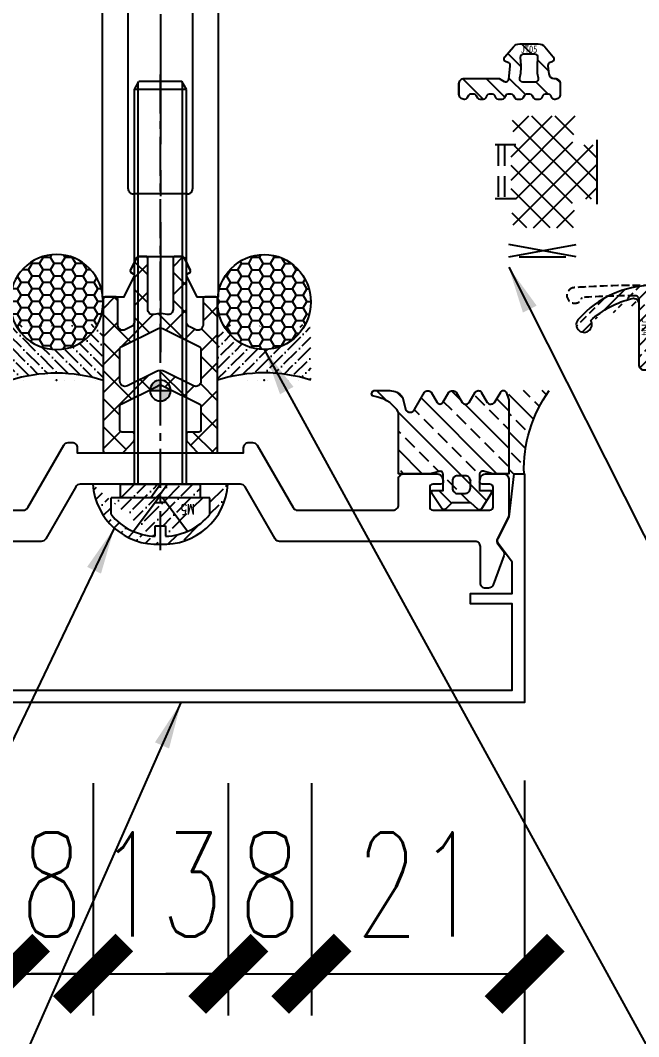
# Model space of a CAD drawing. Extents: x -160106 to 966792, y -663931 to 1550022.
# Drawn here: x -52159.2 to -52099.7, y -86106.1 to -86008.3 of the extents above; entities that cross this region are included whole.
import ezdxf
from ezdxf.enums import TextEntityAlignment as Align

# ---------------------------------------------------------------- set-up
doc = ezdxf.new("R2010")
doc.units = 0
for name, pattern in [('AUSGEZOGEN', [0]), ('CENTER', [2, 1.25, -0.25, 0.25, -0.25]), ('DASHED', [0.75, 0.5, -0.25]), ('ZN-CENTER', [2, 1.25, -0.25, 0.25, -0.25]), ('ZN-DASH', [0.35, 0.25, -0.1])]:
    doc.linetypes.add(name, pattern=pattern)
for name, color, linetype in [('!ZN1-填充-8', 8, 'Continuous'), ('!ZN1-标注-173', 173, 'Continuous'), ('!ZN3-玻璃幕墙-4', 4, 'Continuous'), ('!ZN4-辅助材料-1', 1, 'Continuous'), ('!ZN4-配件-11', 11, 'Continuous'), ('!ZN5-铝材断面-6', 6, 'Continuous'), ('!ZN6-虚线-8', 8, 'ZN-DASH'), ('bz', 1, 'Continuous'), ('DIM', 173, 'Continuous'), ('pj', 4, 'Continuous'), ('TC', 130, 'Continuous'), ('user', 7, 'Continuous'), ('ZD-BOX', 11, 'Continuous'), ('ZX', 240, 'CENTER')]:
    doc.layers.add(name, color=color, linetype=linetype)
doc.styles.add('DHTEXT-1', font='ROMANS.shx', dxfattribs={"width": 0.7, "bigfont": 'CHINESE.shx'})
doc.styles.add('ZNDimTStyle', font='ROMANS.shx', dxfattribs={"width": 0.7, "bigfont": 'CHINESE.shx'})
doc.styles.add('黑体', font='simhei.ttf', dxfattribs={"height": 12})
doc.dimstyles.new('ZN4', dxfattribs={"dimscale": 4, "dimtxt": 2.5, "dimasz": 1.5, "dimexe": 1, "dimexo": 2, "dimgap": 0.9, "dimtad": 1, "dimdec": 0, "dimdsep": 46, "dimtxsty": 'DHTEXT-1', "dimblk": 'ARCHTICK', "dimcen": 2.5, "dimclrd": 173, "dimclre": 173, "dimclrt": 7, "dimazin": 2, "dimtfac": 1, "dimtix": 1, "dimtmove": 2, "dimatfit": 3, "dimfxl": 0, "dimarcsym": 0})
doc.dimstyles.new('ZN机械-3', dxfattribs={"dimscale": 3, "dimtxt": 2.5, "dimasz": 1.5, "dimexe": 1, "dimexo": 2, "dimgap": 0.9, "dimtad": 1, "dimdec": 0, "dimzin": 0, "dimdsep": 46, "dimtxsty": 'ZNDimTStyle', "dimcen": 2.5, "dimdle": 1, "dimclrd": 173, "dimclre": 173, "dimclrt": 7, "dimazin": 2, "dimtfac": 1, "dimtdec": 4, "dimtix": 1, "dimtmove": 2, "dimatfit": 3, "dimfxl": 0, "dimfrac": 2, "dimtolj": 1, "dimtzin": 0, "dimarcsym": 0})

# ---------------------------------------------------------------- blocks, each defined once
blk = doc.blocks.new('基准点')
at = {"layer": 'bz'}
h = blk.add_hatch(color=256, dxfattribs=at)
h.paths.add_polyline_path([(0, 0), (1, 0, 0.414214), (0, 1)])
h.paths.add_polyline_path([(0, 0), (-1, 0, 0.414214), (0, -1)])
for p, q in [((0, 1), (0, -1)), ((-1, 0), (1, 0))]:
    blk.add_line(p, q, dxfattribs=at)
blk.add_circle((0, 0), 1, dxfattribs=at)
blk = doc.blocks.new('A$C01A31ABE')
at = {"layer": 'TC'}
h = blk.add_hatch(dxfattribs=at)
h.set_pattern_fill('ANSI37', color=256, scale=0.6, style=0)
h.set_pattern_definition([(45, (-143548.0703, -10930.8618), (-1.347038418, 1.347038418), []), (135, (-143548.0703, -10930.8618), (-1.347038418, -1.347038418), [])])
edge = h.paths.add_edge_path()
edge.add_arc((-2.9, 2.043), 0.2, 116.56505, 180, ccw=False)
edge.add_line((-2.989, 2.222), (-2.811, 2.312))
edge.add_arc((-2.9, 2.491), 0.2, 296.56505, 386.56505)
edge.add_line((-2.721, 2.58), (-3.326, 3.789))
edge.add_arc((-3.505, 3.7), 0.2, 26.56505, 90)
edge.add_line((-3.505, 3.9), (-4.181, 3.9))
edge.add_arc((-4.181, 3.7), 0.2, 90, 180)
edge.add_line((-4.381, 3.7), (-4.381, -1.203))
edge.add_arc((-4.881, -1.203), 0.5, -99.16447, 0, ccw=False)
edge.add_line((-4.961, -1.697), (-5.52, -1.606))
edge.add_arc((-5.6, -2.1), 0.5, 80.83553, 99.16447)
edge.add_line((-5.68, -1.606), (-6.22, -1.694))
edge.add_line((-6.22, -1.694), (-6.239, -1.697))
edge.add_arc((-6.319, -1.203), 0.5, 180, 279.16447, ccw=False)
edge.add_line((-6.819, -1.203), (-6.819, 3.7))
edge.add_arc((-7.019, 3.7), 0.2, 0, 90)
edge.add_line((-7.019, 3.9), (-7.695, 3.9))
edge.add_arc((-7.695, 3.7), 0.2, 90, 153.43495)
edge.add_line((-7.874, 3.789), (-8.479, 2.58))
edge.add_arc((-8.3, 2.491), 0.2, 153.43495, 243.43495)
edge.add_line((-8.389, 2.312), (-8.211, 2.222))
edge.add_arc((-8.3, 2.043), 0.2, 0, 63.43495, ccw=False)
edge.add_line((-8.1, 2.043), (-8.1, -2.401))
edge.add_arc((-8.6, -2.401), 0.5, -63.62073, 0, ccw=False)
edge.add_line((-8.378, -2.849), (-8.948, -3.132))
edge.add_arc((-9.2, -2.7), 0.5, 180, 300.25644, ccw=False)
edge.add_line((-9.7, -2.7), (-9.7, -0.2))
edge.add_arc((-9.9, -0.2), 0.2, 0, 90)
edge.add_line((-9.9, 0), (-10.9, 0))
edge.add_arc((-10.9, -0.2), 0.2, 90, 180)
edge.add_line((-11.1, -0.2), (-11.1, -14.8))
edge.add_arc((-10.9, -14.8), 0.2, 180, 270)
edge.add_line((-10.9, -15), (-9.288, -15))
edge.add_arc((-9.288, -14.8), 0.2, 270, 317.48955)
edge.add_line((-9.141, -14.935), (-8.153, -13.857))
edge.add_arc((-8.3, -13.722), 0.2, 317.48955, 360)
edge.add_line((-8.1, -13.722), (-8.1, -13.2))
edge.add_arc((-8.3, -13.2), 0.2, 0, 90)
edge.add_line((-8.3, -13), (-9.3, -13))
edge.add_arc((-9.3, -12.8), 0.2, 180, 270, ccw=False)
edge.add_line((-9.5, -12.8), (-9.5, -10.481))
edge.add_arc((-9.3, -10.481), 0.2, 116.37927, 180, ccw=False)
edge.add_line((-9.389, -10.302), (-5.822, -8.533))
edge.add_arc((-5.6, -8.981), 0.5, 63.62073, 116.37927, ccw=False)
edge.add_line((-5.378, -8.533), (-1.811, -10.302))
edge.add_arc((-1.9, -10.481), 0.2, 0, 63.62073, ccw=False)
edge.add_line((-1.7, -10.481), (-1.7, -12.8))
edge.add_arc((-1.9, -12.8), 0.2, 270, 360, ccw=False)
edge.add_line((-1.9, -13), (-2.9, -13))
edge.add_arc((-2.9, -13.2), 0.2, 90, 180)
edge.add_line((-3.1, -13.2), (-3.1, -13.722))
edge.add_arc((-2.9, -13.722), 0.2, 180, 222.51045)
edge.add_line((-3.047, -13.857), (-2.059, -14.935))
edge.add_arc((-1.912, -14.8), 0.2, 222.51045, 270)
edge.add_line((-1.912, -15), (-0.3, -15))
edge.add_arc((-0.3, -14.8), 0.2, 270, 360)
edge.add_line((-0.1, -14.8), (-0.1, -0.2))
edge.add_arc((-0.3, -0.2), 0.2, 0, 90)
edge.add_line((-0.3, 0), (-1.3, 0))
edge.add_arc((-1.3, -0.2), 0.2, 90, 180)
edge.add_line((-1.5, -0.2), (-1.5, -2.7))
edge.add_arc((-2, -2.7), 0.5, 239.74356, 360, ccw=False)
edge.add_line((-2.252, -3.132), (-2.822, -2.849))
edge.add_arc((-2.6, -2.401), 0.5, 180, 243.62073, ccw=False)
edge.add_line((-3.1, -2.401), (-3.1, 2.043))
edge = h.paths.add_edge_path(flags=16)
edge.add_line((-5.378, -3.033), (-1.811, -4.802))
edge.add_arc((-1.9, -4.981), 0.2, 0, 63.62073, ccw=False)
edge.add_line((-1.7, -4.981), (-1.7, -8.1))
edge.add_arc((-2.2, -8.1), 0.5, 243.62073, 360, ccw=False)
edge.add_line((-2.422, -8.548), (-5.156, -7.192))
edge.add_arc((-5.6, -8.088), 1, 63.62063, 116.37937)
edge.add_line((-6.044, -7.192), (-8.778, -8.548))
edge.add_arc((-9, -8.1), 0.5, 180, 296.37927, ccw=False)
edge.add_line((-9.5, -8.1), (-9.5, -4.981))
edge.add_arc((-9.3, -4.981), 0.2, 116.37927, 180, ccw=False)
edge.add_line((-9.389, -4.802), (-5.822, -3.033))
edge.add_arc((-5.6, -3.481), 0.5, 63.62038, 116.37962, ccw=False)
at = {"layer": 'pj'}
for points in [[(-3.1, 2.043, -0.284079), (-2.989, 2.222), (-2.811, 2.312, 0.414214), (-2.721, 2.58), (-3.326, 3.789, 0.284079), (-3.505, 3.9), (-4.181, 3.9, 0.414214), (-4.381, 3.7), (-4.381, -1.203, -0.461877), (-4.961, -1.697), (-5.52, -1.606, 0.080146), (-5.68, -1.606), (-6.22, -1.694), (-6.239, -1.697, -0.461877), (-6.819, -1.203), (-6.819, 3.7, 0.414214), (-7.019, 3.9), (-7.695, 3.9, 0.284079), (-7.874, 3.789), (-8.479, 2.58, 0.414214), (-8.389, 2.312), (-8.211, 2.222, -0.284079), (-8.1, 2.043), (-8.1, -2.401, -0.284955), (-8.378, -2.849), (-8.948, -3.132, -0.578843), (-9.7, -2.7), (-9.7, -0.2, 0.414214), (-9.9, 0), (-10.9, 0, 0.414214), (-11.1, -0.2), (-11.1, -14.8, 0.414214), (-10.9, -15), (-9.288, -15, 0.21023), (-9.141, -14.935), (-8.153, -13.857, 0.187644), (-8.1, -13.722), (-8.1, -13.2, 0.414214), (-8.3, -13), (-9.3, -13, -0.414214), (-9.5, -12.8), (-9.5, -10.481, -0.284955), (-9.389, -10.302), (-5.822, -8.533, -0.234357), (-5.378, -8.533), (-1.811, -10.302, -0.284955), (-1.7, -10.481), (-1.7, -12.8, -0.414214), (-1.9, -13), (-2.9, -13, 0.414214), (-3.1, -13.2), (-3.1, -13.722, 0.187644), (-3.047, -13.857), (-2.059, -14.935, 0.21023), (-1.912, -15), (-0.3, -15, 0.414214), (-0.1, -14.8), (-0.1, -0.2, 0.414214), (-0.3, 0), (-1.3, 0, 0.414214), (-1.5, -0.2), (-1.5, -2.7, -0.578843), (-2.252, -3.132), (-2.822, -2.849, -0.284955), (-3.1, -2.401)], [(-5.378, -3.033), (-1.811, -4.802, -0.284955), (-1.7, -4.981), (-1.7, -8.1, -0.556474), (-2.422, -8.548), (-5.156, -7.192, 0.234358), (-6.044, -7.192), (-8.778, -8.548, -0.556474), (-9.5, -8.1), (-9.5, -4.981, -0.284955), (-9.389, -4.802), (-5.822, -3.033, -0.23436)]]:
    blk.add_lwpolyline(points, format="xyb", close=True, dxfattribs=at)
blk = doc.blocks.new('20250413090259')
at = {"layer": 'TC', "ltscale": 100}
h = blk.add_hatch(dxfattribs=at)
h.set_pattern_fill('ANSI33', color=256, scale=0.8, style=0)
h.set_pattern_definition([(45, (-231726.0832, -195873.9887), (-1.796051224, 1.796051224), []), (45, (-231724.2872, -195873.9887), (-1.796051224, 1.796051224), [1.27, -0.635])])
edge = h.paths.add_edge_path()
edge.add_arc((-10.469, 1.891), 12.962, 358.10574, 395.75031)
edge.add_line((0.05, 9.464), (3.953, 9.464))
edge.add_line((3.953, 9.464), (3.953, 1.47))
edge.add_line((3.953, 1.47), (2.486, 1.463))
h = blk.add_hatch(dxfattribs=at)
h.set_pattern_fill('ANSI33', color=256, scale=0.8, style=0)
h.set_pattern_definition([(45, (3.953, -1.9913), (-1.79605, 1.79605), []), (45, (5.749, -1.9913), (-1.79605, 1.79605), [1.27, -0.635])])
edge = h.paths.add_edge_path()
edge.add_line((6.596, 9.305), (6.013, 8.309))
edge.add_arc((5.662, 8.65), 0.49, 223.94974, 315.82778, ccw=False)
edge.add_line((5.31, 8.311), (4.725, 9.322))
edge.add_arc((4.465, 9.172), 0.3, 30.04137, 149.83993)
edge.add_line((4.206, 9.323), (3.953, 8.582))
edge.add_line((3.953, 8.582), (3.953, 1.47))
edge.add_line((3.953, 1.47), (5.473, 1.47))
edge.add_line((5.473, 1.47), (6.379, 1.702))
edge.add_arc((6.453, 1.411), 0.3, 0, 104.32272, ccw=False)
edge.add_line((6.753, 1.411), (6.753, -0.13))
edge.add_line((6.753, -0.13), (5.653, -0.13))
edge.add_line((5.653, -0.13), (5.653, -0.43))
edge.add_line((5.653, -0.43), (6.576, -1.905))
edge.add_arc((6.789, -1.694), 0.3, 224.80445, 299.5115)
edge.add_line((6.937, -1.955), (7.593, -1.328))
edge.add_line((7.593, -1.328), (9.421, -1.336))
edge.add_line((9.421, -1.336), (10.047, -1.934))
edge.add_arc((10.187, -1.669), 0.3, 242.24146, 315)
edge.add_line((10.399, -1.881), (11.353, -0.437))
edge.add_line((11.353, -0.437), (11.353, -0.137))
edge.add_line((11.353, -0.137), (10.253, -0.137))
edge.add_line((10.253, -0.137), (10.253, 1.403))
edge.add_arc((10.553, 1.403), 0.3, 75.67728, 180, ccw=False)
edge.add_line((10.627, 1.694), (11.533, 1.463))
edge.add_line((11.533, 1.463), (14.553, 1.463))
edge.add_line((14.553, 1.463), (14.553, 7.364))
edge.add_arc((17.242, 5.798), 3.112, 102.90717, 149.79429, ccw=False)
edge.add_line((16.547, 8.832), (17.053, 8.944))
edge.add_line((17.053, 8.944), (17.153, 9.114))
edge.add_line((17.153, 9.114), (17.063, 9.384))
edge.add_line((17.063, 9.384), (16.893, 9.464))
edge.add_line((16.893, 9.464), (15.393, 9.464))
edge.add_arc((15.393, 7.964), 1.5, 90, 145.12467)
edge.add_line((14.163, 8.822), (13.856, 7.592))
edge.add_arc((13.446, 7.878), 0.5, 209.79462, 325.12467, ccw=False)
edge.add_line((13.012, 7.629), (12.058, 9.295))
edge.add_arc((11.732, 9.017), 0.428, 40.36708, 138.6994)
edge.add_line((11.41, 9.3), (10.819, 8.315))
edge.add_arc((10.561, 8.469), 0.3, 210.46554, 329.03624, ccw=False)
edge.add_line((10.303, 8.317), (9.726, 9.298))
edge.add_arc((9.37, 8.943), 0.503, 44.91652, 135.29533)
edge.add_line((9.012, 9.297), (8.434, 8.303))
edge.add_arc((8.093, 8.618), 0.465, 222.9842, 317.23781, ccw=False)
edge.add_line((7.753, 8.301), (7.167, 9.298))
edge.add_arc((6.879, 9.129), 0.333, 30.40137, 148.17396)
at = {"layer": 'pj', "elevation": 0}
for points in [[(6.596, 9.305), (6.013, 8.309, -0.423847), (5.31, 8.311), (4.725, 9.322, 0.576179), (4.206, 9.323), (3.953, 8.582), (3.953, 1.47), (5.473, 1.47), (6.379, 1.702, -0.489477), (6.753, 1.411), (6.753, -0.13), (5.653, -0.13), (5.653, -0.43), (6.576, -1.905, 0.338029), (6.937, -1.955), (7.593, -1.328), (9.421, -1.336), (10.047, -1.934, 0.328583), (10.399, -1.881), (11.353, -0.437), (11.353, -0.137), (10.253, -0.137), (10.253, 1.403, -0.489477), (10.627, 1.694), (11.533, 1.463), (14.553, 1.463), (14.553, 7.364, -0.207487), (16.547, 8.832), (17.053, 8.944), (17.153, 9.114), (17.063, 9.384), (16.893, 9.464), (15.393, 9.464, 0.245275), (14.163, 8.822), (13.856, 7.592, -0.550494), (13.012, 7.629), (12.058, 9.295, 0.457479), (11.41, 9.3), (10.819, 8.315, -0.569065), (10.303, 8.317), (9.726, 9.298, 0.416151), (9.012, 9.297), (8.434, 8.303, -0.436129), (7.753, 8.301), (7.167, 9.298, 0.564464), (6.596, 9.305)], [(7.649, 0.889), (7.639, 0.779, -0.414214), (8.139, 1.279), (8.867, 1.272, -0.414214), (9.367, 0.772), (9.367, 0.066, -0.414214), (8.867, -0.434), (8.139, -0.426, -0.414214), (7.639, 0.074), (7.639, 0.779)]]:
    blk.add_lwpolyline(points, format="xyb", dxfattribs=at)
at = {"layer": 'pj'}
blk.add_arc((-10.428, 1.912, 0), 12.916, 358.00776, 35.78393, dxfattribs=at)
blk = doc.blocks.new('20250822083029')
at = {"layer": '!ZN5-铝材断面-6', "elevation": 0}
for points in [[(-40, -2), (-40.001, 0), (-38.001, 0), (-38, -2)], [(6.1, -4), (27.9, -4), (27.9, -7), (26.5, -7), (26.5, -8.5), (29.4, -8.5), (30.3, -7.6), (30.3, -7), (29.1, -7), (29.1, -4), (33.55, -4), (33.8, -3.8), (34.05, -4), (38.5, -4), (38.5, -7), (37.3, -7), (37.3, -7.6), (38.2, -8.5), (40, -8.5), (40, -2), (40.001, 0), (38.001, 0), (38, -2), (-38, -1.999)], [(-40, -2), (-40, -8.5), (-38.2, -8.5), (-37.3, -7.6), (-37.3, -7), (-38.5, -7), (-38.5, -4), (-34.05, -4), (-33.8, -3.8), (-33.55, -4), (-29.1, -4), (-29.1, -7), (-30.3, -7), (-30.3, -7.6), (-29.4, -8.5), (-26.5, -8.5), (-26.5, -7), (-27.9, -7), (-27.9, -4), (-6.1, -4)], [(-5.6, -4.5), (-5.6, -43.4), (-3.498, -43.4), (-2.521, -41.446)], [(-3.1, -33), (-3.1, -4.5)], [(-2.6, -4), (2.6, -4)], [(2.521, -41.446), (3.498, -43.4), (5.6, -43.4), (5.6, -4.5)], [(3.1, -4.5), (3.1, -33)], [(2.6, -33.5), (-2.6, -33.5)], [(-2.879, -40.82), (-2.274, -39.611)], [(-2.095, -39.5), (2.095, -39.5)], [(2.274, -39.611), (2.879, -40.82)], [(-2.611, -41.178), (-2.789, -41.088)], [(2.789, -41.088), (2.611, -41.178)]]:
    blk.add_lwpolyline(points, dxfattribs=at)
at = {"layer": '!ZN5-铝材断面-6'}
for centre, major_axis, start_param, end_param in [((-6.1, -4.5), (0.354, 0.354), 5.497787, 7.068583), ((-2.6, -4.5), (-0.354, 0.354), -0.785398, 0.785398), ((2.6, -4.5), (0.354, 0.354), 5.497787, 7.068583), ((6.1, -4.5), (-0.354, 0.354), -0.785398, 0.785398), ((-2.6, -33), (0.354, 0.354), 2.356194, 3.926991), ((2.6, -33), (-0.354, 0.354), 2.356194, 3.926991), ((-2.095, -39.7), (-0.141, 0.141), -0.785398, 0.321751), ((2.095, -39.7), (-0.141, 0.141), 4.390638, 5.497787), ((-2.7, -40.909), (-0.141, 0.141), 0.321751, 1.892547), ((2.7, -40.909), (0.141, 0.141), 4.390638, 5.961435), ((-2.7, -41.357), (0.141, 0.141), 5.497787, 6.604936), ((-2.7, -41.357), (-0.141, 0.141), 3.463343, 3.926991), ((2.7, -41.357), (-0.141, 0.141), -0.321751, 0.785398), ((2.7, -41.357), (0.141, 0.141), 2.356194, 2.819842)]:
    blk.add_ellipse(centre, major_axis=major_axis, ratio=1, start_param=start_param, end_param=end_param, dxfattribs=at)
blk = doc.blocks.new('16胶缝')
at = {"layer": '!ZN1-填充-8', "ltscale": 0.1}
h = blk.add_hatch(dxfattribs=at)
h.set_pattern_fill('HONEY', color=256, scale=10, style=0)
h.set_pattern_definition([(5e-15, (-19679.56, -11324.3713), (1.875, 1.08253175), [1.25, -2.5]), (120, (-19679.56, -11324.3713), (-1.874999996, 1.082531757), [1.25, -2.5]), (60, (-19679.56, -11324.3713), (4e-09, 2.165063507), [-2.5, 1.25])])
edge = h.paths.add_edge_path()
edge.add_ellipse((8, 13.4), major_axis=(0, -8.15), ratio=0.981746, start_angle=0, end_angle=360)
h = blk.add_hatch(dxfattribs=at)
h.set_pattern_fill('ANSI36', color=256, scale=10, style=0)
h.set_pattern_definition([(45, (-19679.5754, -11324.3713), (0.66291261, 2.43067956), [3.125, -0.625, 0, -0.625])])
edge = h.paths.add_edge_path()
edge.add_ellipse((8.02, 13.4), major_axis=(0.87, 8.1), ratio=0.981332, start_angle=124.6263, end_angle=247.3977, ccw=False)
edge.add_arc((0, 10.2), 1.2, 269.9716, 324.4867, ccw=False)
edge.add_line((0, 9), (0, 0))
edge.add_arc((8, -24.92), 26.17, 432.2032, 467.7968, ccw=False)
edge.add_line((16, 0), (16, 9))
edge.add_arc((16.01, 10.23), 1.23, 216.5906, 269.6986, ccw=False)
at = {"layer": '!ZN4-辅助材料-1', "color": 1, "ltscale": 0.1}
blk.add_arc((8, -24.92), 26.17, 72.2032, 107.7968, dxfattribs=at)
blk.add_ellipse((8, 13.4), major_axis=(0, -8.15), ratio=0.981746, dxfattribs=at)
blk.add_point((8, 0), dxfattribs=at)
blk = doc.blocks.new('胶缝断面')
at = {"color": 7, "ltscale": 0.1, "extrusion": (0, 0, -1), "zscale": -1, "rotation": 180}
blk.add_blockref('16胶缝', (8, 0), dxfattribs=at)
blk = doc.blocks.new('胶缝')
at = {"layer": '!ZN4-辅助材料-1', "rotation": 180}
blk.add_blockref('胶缝断面', (0, 0), dxfattribs=at)
blk = doc.blocks.new('*U723')
at = {"linetype": 'ByBlock', "ltscale": 10}
for p, q in [((-2.896, 4.75), (-1.3, 4.75)), ((-1.3, -4.75), (-1.3, 4.75)), ((-1.3, -3.85), (-1.3, 3.85)), ((-1.3, 3.85), (0, 3.85)), ((0, 3.85), (0, -3.85)), ((-4.539, 2.611), (-1.3, 0.187)), ((0, 2.5), (37.95, 2.5)), ((0, 2.125), (38.6, 2.125)), ((37.95, -2.5), (37.95, 2.5)), ((37.95, 2.5), (38.7, 2.067)), ((38.7, -2.067), (38.7, 2.067)), ((-5, 0.5), (-4, 0.5)), ((-4, 0.5), (-4, -0.5)), ((-1.754, 0.527), (-1.754, 0.005)), ((0, 0), (-1.3, 0.934)), ((0, -0.695), (-1.3, 0.238)), ((-4, -0.5), (-5, -0.5)), ((-4.539, -2.611), (-1.3, -0.187)), ((-1.754, -0.527), (-1.754, -0.005)), ((0, -2.125), (38.6, -2.125)), ((0, -2.5), (37.95, -2.5)), ((37.95, -2.5), (38.7, -2.067)), ((-1.3, -3.85), (0, -3.85)), ((-2.896, -4.75), (-1.3, -4.75))]:
    blk.add_line(p, q, dxfattribs=at)
at = {"color": 0, "linetype": 'ZN-CENTER', "ltscale": 3}
blk.add_line((-6.35, 0), (40.154, 0), dxfattribs=at)
at = {"linetype": 'ByBlock', "ltscale": 10}
for centre, start, end in [((0.561, 0.393), 128.43345, 178.89606), ((0.561, -0.393), 181.10394, 231.56655)]:
    blk.add_arc(centre, 5.562, start, end, dxfattribs=at)
at = {"layer": 'Defpoints', "color": 0, "ltscale": 10, "style": 'DHTEXT-1', "width": 0.7}
blk.add_text('M5', height=1, rotation=90, dxfattribs=at).set_placement((-1.909, -2.636), align=Align.CENTER)
blk = doc.blocks.new('20250822101237', base_point=(-89575.735, -87351.621))
at = {"layer": '!ZN5-铝材断面-6', "elevation": 0}
blk.add_lwpolyline([(-89584.601, -87350.621), (-89584.235, -87350.621, -0.414214), (-89583.735, -87351.121), (-89583.735, -87351.621), (-89567.735, -87351.621), (-89567.735, -87351.121, -0.414214), (-89567.235, -87350.621), (-89566.869, -87350.621, -0.267949), (-89566.436, -87350.871), (-89562.971, -87356.873, 0.267949), (-89562.538, -87357.123), (-89553.335, -87357.123, 0.414214), (-89552.835, -87356.623), (-89552.835, -87354.123, -0.414214), (-89552.335, -87353.623), (-89549.111, -87353.623, -0.339454), (-89548.628, -87353.994), (-89548.543, -87354.308, -0.493145), (-89548.785, -87354.623), (-89549.535, -87354.623, 0.414214), (-89549.835, -87354.923), (-89549.835, -87356.823, 0.414214), (-89549.535, -87357.123), (-89544.035, -87357.123, 0.414214), (-89543.735, -87356.823), (-89543.735, -87354.923, 0.414214), (-89544.035, -87354.623), (-89544.785, -87354.623, -0.493145), (-89545.026, -87354.308), (-89544.942, -87353.994, -0.339454), (-89544.459, -87353.623), (-89542.735, -87353.623, -0.414214), (-89542.235, -87354.123), (-89542.235, -87357.6, -0.118647), (-89542.29, -87357.827), (-89543.321, -87359.845, 0.28644), (-89543.276, -87360.373), (-89542.776, -87361.039, -0.253363), (-89542.706, -87361.51), (-89543.719, -87364.294, -0.315299), (-89544.189, -87364.623), (-89544.463, -87364.623, -0.414214), (-89544.963, -87364.123), (-89544.963, -87360.623, 0.414214), (-89545.463, -87360.123), (-89564.27, -87360.123, -0.267949), (-89564.703, -87359.873), (-89567.591, -87354.871, 0.267949), (-89568.024, -87354.621), (-89583.447, -87354.621, 0.267949), (-89583.88, -87354.871), (-89586.767, -87359.873, -0.267949), (-89587.2, -87360.123), (-89606.008, -87360.123, 0.414214), (-89606.508, -87360.623), (-89606.508, -87364.123, -0.414214), (-89607.008, -87364.623), (-89607.282, -87364.623, -0.315299), (-89607.751, -87364.294), (-89608.765, -87361.51, -0.253363), (-89608.695, -87361.039), (-89608.195, -87360.373, 0.28644), (-89608.15, -87359.845), (-89609.181, -87357.827, -0.118647), (-89609.235, -87357.6), (-89609.235, -87354.123, -0.414214), (-89608.735, -87353.623), (-89607.011, -87353.623, -0.339454), (-89606.528, -87353.994), (-89606.444, -87354.308, -0.493145), (-89606.685, -87354.623), (-89607.435, -87354.623, 0.414214), (-89607.735, -87354.923), (-89607.735, -87356.823, 0.414214), (-89607.435, -87357.123), (-89601.935, -87357.123, 0.414214), (-89601.635, -87356.823), (-89601.635, -87354.923, 0.414214), (-89601.935, -87354.623), (-89602.685, -87354.623, -0.493145), (-89602.927, -87354.308), (-89602.843, -87353.994, -0.339454), (-89602.36, -87353.623), (-89599.135, -87353.623, -0.414214), (-89598.635, -87354.123), (-89598.635, -87356.623, 0.414214), (-89598.135, -87357.123), (-89588.932, -87357.123, 0.267949), (-89588.499, -87356.873), (-89585.034, -87350.871, -0.267949)], format="xyb", close=True, dxfattribs=at)
blk = doc.blocks.new('20250822101408', base_point=(-89575.736, -87283.221))
at = {"layer": '!ZN5-铝材断面-6', "elevation": 0}
blk.add_lwpolyline([(-89609.508, -87366.123), (-89609.508, -87374.423), (-89541.908, -87374.423), (-89541.908, -87366.123), (-89545.908, -87366.123), (-89545.908, -87365.123), (-89541.908, -87365.123), (-89541.908, -87362.123), (-89543.22, -87360.373, -0.28644), (-89543.266, -87359.845), (-89542.208, -87357.774), (-89541.708, -87353.623), (-89540.708, -87353.623), (-89540.708, -87375.623), (-89610.708, -87375.623), (-89610.708, -87353.623), (-89609.708, -87353.623), (-89609.208, -87357.774), (-89608.15, -87359.845, -0.28644), (-89608.195, -87360.373), (-89609.508, -87362.123), (-89609.508, -87365.123), (-89605.508, -87365.123), (-89605.508, -87366.123)], format="xyb", close=True, dxfattribs=at)
blk = doc.blocks.new('_ArchTick')
at = {"color": 0, "linetype": 'ByBlock', "const_width": 0.4}
blk.add_lwpolyline([(-0.5, -0.5), (0.5, 0.5)], dxfattribs=at)
blk = doc.blocks.new('*D1380')
at = {"layer": 'Defpoints', "color": 0, "ltscale": 40, "transparency": 16777216}
for p in [(-52180.709, -86073.432), (-52110.709, -86073.432), (-52110.709, -86123.778)]:
    blk.add_point(p, dxfattribs=at)
at = {"layer": 'DIM', "color": 173, "linetype": 'ByBlock', "lineweight": -2, "ltscale": 40, "transparency": 16777216}
for p, q in [((-52180.709, -86081.432), (-52180.709, -86127.778)), ((-52110.709, -86081.432), (-52110.709, -86127.778)), ((-52180.709, -86123.778), (-52110.709, -86123.778))]:
    blk.add_line(p, q, dxfattribs=at)
at = {"layer": 'DIM', "color": 173, "lineweight": -2, "ltscale": 40, "transparency": 16777216, "xscale": 6, "yscale": 6, "zscale": 6, "rotation": 180}
blk.add_blockref('_ArchTick', (-52180.709, -86123.778), dxfattribs=at)
at = {"layer": 'DIM', "color": 173, "lineweight": -2, "ltscale": 40, "transparency": 16777216, "xscale": 6, "yscale": 6, "zscale": 6}
blk.add_blockref('_ArchTick', (-52110.709, -86123.778), dxfattribs=at)
at = {"layer": 'DIM', "color": 7, "ltscale": 40, "transparency": 16777216, "insert": (-52145.709, -86115.178), "char_height": 10, "attachment_point": 5, "style": 'DHTEXT-1'}
blk.add_mtext('70', dxfattribs=at)
blk = doc.blocks.new('*D1381')
at = {"layer": 'Defpoints', "color": 0, "ltscale": 40, "transparency": 16777216}
for p in [(-52131.209, -86073.682), (-52110.709, -86073.682), (-52110.709, -86100.007)]:
    blk.add_point(p, dxfattribs=at)
at = {"layer": 'DIM', "color": 173, "linetype": 'ByBlock', "lineweight": -2, "ltscale": 40, "transparency": 16777216}
for p, q in [((-52131.209, -86081.682), (-52131.209, -86104.007)), ((-52110.709, -86081.682), (-52110.709, -86104.007)), ((-52131.209, -86100.007), (-52110.709, -86100.007))]:
    blk.add_line(p, q, dxfattribs=at)
at = {"layer": 'DIM', "color": 173, "lineweight": -2, "ltscale": 40, "transparency": 16777216, "xscale": 6, "yscale": 6, "zscale": 6, "rotation": 180}
blk.add_blockref('_ArchTick', (-52131.209, -86100.007), dxfattribs=at)
at = {"layer": 'DIM', "color": 173, "lineweight": -2, "ltscale": 40, "transparency": 16777216, "xscale": 6, "yscale": 6, "zscale": 6}
blk.add_blockref('_ArchTick', (-52110.709, -86100.007), dxfattribs=at)
at = {"layer": 'DIM', "color": 7, "ltscale": 40, "transparency": 16777216, "insert": (-52120.959, -86091.407), "char_height": 10, "attachment_point": 5, "style": 'DHTEXT-1'}
blk.add_mtext('21', dxfattribs=at)
blk = doc.blocks.new('*D1382')
at = {"layer": 'Defpoints', "color": 0, "ltscale": 40, "transparency": 16777216}
for p in [(-52139.209, -86073.682), (-52131.209, -86073.682), (-52131.209, -86100.007)]:
    blk.add_point(p, dxfattribs=at)
at = {"layer": 'DIM', "color": 173, "linetype": 'ByBlock', "lineweight": -2, "ltscale": 40, "transparency": 16777216}
for p, q in [((-52139.209, -86081.682), (-52139.209, -86104.007)), ((-52131.209, -86081.682), (-52131.209, -86104.007)), ((-52139.209, -86100.007), (-52145.209, -86100.007)), ((-52139.209, -86100.007), (-52131.209, -86100.007)), ((-52131.209, -86100.007), (-52125.209, -86100.007))]:
    blk.add_line(p, q, dxfattribs=at)
at = {"layer": 'DIM', "color": 173, "lineweight": -2, "ltscale": 40, "transparency": 16777216, "xscale": 6, "yscale": 6, "zscale": 6}
blk.add_blockref('_ArchTick', (-52139.209, -86100.007), dxfattribs=at)
at = {"layer": 'DIM', "color": 173, "lineweight": -2, "ltscale": 40, "transparency": 16777216, "xscale": 6, "yscale": 6, "zscale": 6, "rotation": 180}
blk.add_blockref('_ArchTick', (-52131.209, -86100.007), dxfattribs=at)
at = {"layer": 'DIM', "color": 7, "ltscale": 40, "transparency": 16777216, "insert": (-52135.209, -86091.407), "char_height": 10, "attachment_point": 5, "style": 'DHTEXT-1'}
blk.add_mtext('8', dxfattribs=at)
blk = doc.blocks.new('*D1383')
at = {"layer": 'Defpoints', "color": 0, "ltscale": 40, "transparency": 16777216}
for p in [(-52152.209, -86073.682), (-52139.209, -86073.682), (-52139.209, -86100.007)]:
    blk.add_point(p, dxfattribs=at)
at = {"layer": 'DIM', "color": 173, "linetype": 'ByBlock', "lineweight": -2, "ltscale": 40, "transparency": 16777216}
for p, q in [((-52152.209, -86081.682), (-52152.209, -86104.007)), ((-52139.209, -86081.682), (-52139.209, -86104.007)), ((-52152.209, -86100.007), (-52158.209, -86100.007)), ((-52152.209, -86100.007), (-52139.209, -86100.007)), ((-52139.209, -86100.007), (-52133.209, -86100.007))]:
    blk.add_line(p, q, dxfattribs=at)
at = {"layer": 'DIM', "color": 173, "lineweight": -2, "ltscale": 40, "transparency": 16777216, "xscale": 6, "yscale": 6, "zscale": 6}
blk.add_blockref('_ArchTick', (-52152.209, -86100.007), dxfattribs=at)
at = {"layer": 'DIM', "color": 173, "lineweight": -2, "ltscale": 40, "transparency": 16777216, "xscale": 6, "yscale": 6, "zscale": 6, "rotation": 180}
blk.add_blockref('_ArchTick', (-52139.209, -86100.007), dxfattribs=at)
at = {"layer": 'DIM', "color": 7, "ltscale": 40, "transparency": 16777216, "insert": (-52145.709, -86091.407), "char_height": 10, "attachment_point": 5, "style": 'DHTEXT-1'}
blk.add_mtext('13', dxfattribs=at)
blk = doc.blocks.new('*D1384')
at = {"layer": 'Defpoints', "color": 0, "ltscale": 40, "transparency": 16777216}
for p in [(-52152.209, -86073.682), (-52160.209, -86073.932), (-52152.209, -86100.007)]:
    blk.add_point(p, dxfattribs=at)
at = {"layer": 'DIM', "color": 173, "linetype": 'ByBlock', "lineweight": -2, "ltscale": 40, "transparency": 16777216}
for p, q in [((-52160.209, -86081.932), (-52160.209, -86104.007)), ((-52152.209, -86081.682), (-52152.209, -86104.007)), ((-52160.209, -86100.007), (-52166.209, -86100.007)), ((-52160.209, -86100.007), (-52152.209, -86100.007)), ((-52152.209, -86100.007), (-52146.209, -86100.007))]:
    blk.add_line(p, q, dxfattribs=at)
at = {"layer": 'DIM', "color": 173, "lineweight": -2, "ltscale": 40, "transparency": 16777216, "xscale": 6, "yscale": 6, "zscale": 6}
blk.add_blockref('_ArchTick', (-52160.209, -86100.007), dxfattribs=at)
at = {"layer": 'DIM', "color": 173, "lineweight": -2, "ltscale": 40, "transparency": 16777216, "xscale": 6, "yscale": 6, "zscale": 6, "rotation": 180}
blk.add_blockref('_ArchTick', (-52152.209, -86100.007), dxfattribs=at)
at = {"layer": 'DIM', "color": 7, "ltscale": 40, "transparency": 16777216, "insert": (-52156.209, -86091.407), "char_height": 10, "attachment_point": 5, "style": 'DHTEXT-1'}
blk.add_mtext('8', dxfattribs=at)
blk = doc.blocks.new('*D1385')
at = {"layer": 'Defpoints', "color": 0, "ltscale": 40, "transparency": 16777216}
for p in [(-52180.709, -86073.362), (-52160.209, -86073.932), (-52160.209, -86100.007)]:
    blk.add_point(p, dxfattribs=at)
at = {"layer": 'DIM', "color": 173, "linetype": 'ByBlock', "lineweight": -2, "ltscale": 40, "transparency": 16777216}
for p, q in [((-52180.709, -86081.362), (-52180.709, -86104.007)), ((-52160.209, -86081.932), (-52160.209, -86104.007)), ((-52180.709, -86100.007), (-52160.209, -86100.007))]:
    blk.add_line(p, q, dxfattribs=at)
at = {"layer": 'DIM', "color": 173, "lineweight": -2, "ltscale": 40, "transparency": 16777216, "xscale": 6, "yscale": 6, "zscale": 6, "rotation": 180}
blk.add_blockref('_ArchTick', (-52180.709, -86100.007), dxfattribs=at)
at = {"layer": 'DIM', "color": 173, "lineweight": -2, "ltscale": 40, "transparency": 16777216, "xscale": 6, "yscale": 6, "zscale": 6}
blk.add_blockref('_ArchTick', (-52160.209, -86100.007), dxfattribs=at)
at = {"layer": 'DIM', "color": 7, "ltscale": 40, "transparency": 16777216, "insert": (-52170.459, -86091.407), "char_height": 10, "attachment_point": 5, "style": 'DHTEXT-1'}
blk.add_mtext('20', dxfattribs=at)
blk = doc.blocks.new('钉帽带胶')
at = {"layer": '!ZN1-填充-8', "ltscale": 0.1}
h = blk.add_hatch(dxfattribs=at)
h.set_pattern_fill('ANSI36', color=256, scale=0.5, style=0)
h.set_pattern_definition([(45, (33464.47276, -20393.242), (0.420949506, 1.543481521), [1.984375, -0.396875, 0, -0.396875])])
edge = h.paths.add_edge_path()
edge.add_line((4.75, -2.896), (4.75, -1.3))
edge.add_line((4.75, -1.3), (3.85, -1.3))
edge.add_line((3.85, -1.3), (3.85, 0))
edge.add_line((3.85, 0), (6.5, 0))
edge.add_arc((0.32, 0.41), 6.194, 267.04043, 356.20423, ccw=False)
edge.add_arc((-0.32, 0.41), 6.194, 183.79554, 272.95967, ccw=False)
edge.add_line((-6.5, 0), (-3.85, 0))
edge.add_line((-3.85, 0), (-3.85, -1.3))
edge.add_line((-3.85, -1.3), (-4.75, -1.3))
edge.add_line((-4.75, -1.3), (-4.75, -2.896))
edge.add_arc((-0.393, 0.561), 5.562, 218.43345, 268.89606)
edge.add_line((-0.5, -5), (-0.5, -4))
edge.add_line((-0.5, -4), (0.5, -4))
edge.add_line((0.5, -4), (0.5, -5))
edge.add_arc((0.393, 0.561), 5.562, 271.10649, 321.56909)
at = {"layer": '!ZN4-辅助材料-1', "color": 1, "ltscale": 0.1}
blk.add_lwpolyline([(-6.5, 0, 0.409947), (0, -5.776, 0.409945), (6.5, 0)], format="xyb", dxfattribs=at)
blk = doc.blocks.new('20200306093546', base_point=(29869.445, 42689.602))
at = {"layer": '!ZN1-填充-8'}
h = blk.add_hatch(dxfattribs=at)
h.set_pattern_fill('ANSI36', color=256, angle=-270, style=0)
h.set_pattern_definition([(135, (29867.4445, 42689.1023), (-3.086963, 0.841899), [3.96875, -0.79375, 0, -0.79375])])
edge = h.paths.add_edge_path()
edge.add_line((29867.444, 42689.102), (29867.444, 42693.602))
edge.add_arc((29867.944, 42689.102), 0.5, 90, 180, ccw=False)
edge.add_line((29867.944, 42689.602), (29870.944, 42689.602))
edge.add_arc((29870.944, 42690.102), 0.5, 270, 360)
edge.add_line((29871.444, 42690.102), (29871.444, 42693.102))
edge.add_arc((29871.944, 42693.102), 0.5, 89.99859, 179.99859, ccw=False)
edge.add_arc((29868.266, -498209.81), 540903.412, 89.99961034, 90.00008701)
blk = doc.blocks.new('20200106090101')
at = {"layer": '!ZN1-填充-8', "ltscale": 10}
h = blk.add_hatch(dxfattribs=at)
h.set_pattern_fill('ANSI31', color=256)
h.set_pattern_definition([(45, (31881.9445, 42208.4522), (-1.122532015, 1.122532015), [])])
edge = h.paths.add_edge_path(flags=16)
edge.add_arc((1.072, -9.261), 8.961, 85.81117, 91.10118, ccw=False)
edge.add_line((1.726, -0.324), (2.149, -0.413))
edge.add_arc((2.211, -0.12), 0.3, 258.02694, 360)
edge.add_line((2.511, -0.12), (2.511, 1.12))
edge.add_arc((2.211, 1.12), 0.3, 360, 461.97306)
edge.add_line((2.149, 1.413), (1.726, 1.324))
edge.add_arc((1.072, 10.261), 8.961, 268.89882, 274.18883, ccw=False)
edge.add_line((0.9, 1.302), (0.179, 1.352))
edge.add_arc((0.162, 1.053), 0.3, 86.8644, 180)
edge.add_line((-0.138, 1.053), (-0.138, -0.053))
edge.add_arc((0.162, -0.053), 0.3, 180, 273.1356)
edge.add_line((0.179, -0.352), (0.9, -0.302))
edge = h.paths.add_edge_path()
edge.add_arc((2.7, -5.742), 0.5, 180, 270, ccw=False)
edge.add_line((2.2, -5.742), (2.2, -2.377))
edge.add_line((2.2, -2.377), (2.472, -1.899))
edge.add_arc((2.211, -1.751), 0.3, 330.35532, 438.02694)
edge.add_line((2.273, -1.458), (1.022, -1.307))
edge.add_arc((0.96, -1.6), 0.3, 78.02694, 150)
edge.add_line((0.7, -1.45), (0.595, -1.708))
edge.add_arc((0.317, -1.594), 0.3, 230, 337.7969, ccw=False)
edge.add_line((0.124, -1.824), (-0.852, -1.005))
edge.add_arc((-0.338, -0.392), 0.8, 180, 230, ccw=False)
edge.add_line((-1.138, -0.392), (-1.138, 1.392))
edge.add_arc((-0.338, 1.392), 0.8, 130, 180, ccw=False)
edge.add_line((-0.852, 2.005), (0.124, 2.824))
edge.add_arc((0.317, 2.594), 0.3, 22.2031, 130, ccw=False)
edge.add_line((0.595, 2.708), (0.7, 2.45))
edge.add_arc((0.96, 2.6), 0.3, 210, 281.97306)
edge.add_line((1.022, 2.307), (1.76, 2.396))
edge.add_arc((1.7, 2.892), 0.5, 276.88732, 360)
edge.add_line((2.2, 2.892), (2.2, 3))
edge.add_arc((2.7, 3), 0.5, 90, 180, ccw=False)
edge.add_line((2.7, 3.5), (3.7, 3.5))
edge.add_arc((3.7, 3), 0.5, 0, 90, ccw=False)
edge.add_line((4.2, 3), (4.2, 2.952))
edge.add_arc((3.95, 2.952), 0.25, 300, 360, ccw=False)
edge.add_line((4.075, 2.736), (3.825, 2.591))
edge.add_arc((3.95, 2.375), 0.25, 120, 180)
edge.add_line((3.7, 2.375), (3.7, 2.052))
edge.add_arc((3.95, 2.052), 0.25, 180, 240)
edge.add_line((3.825, 1.836), (4.075, 1.691))
edge.add_arc((3.95, 1.475), 0.25, 0, 60, ccw=False)
edge.add_line((4.2, 1.475), (4.2, 1.279))
edge.add_line((4.2, 1.279), (4.2, 1.168))
edge.add_arc((3.95, 1.168), 0.25, 300, 360, ccw=False)
edge.add_line((4.075, 0.951), (3.825, 0.807))
edge.add_arc((3.95, 0.59), 0.25, 120, 180)
edge.add_line((3.7, 0.59), (3.7, 0.268))
edge.add_arc((3.95, 0.268), 0.25, 180, 240)
edge.add_line((3.825, 0.051), (4.075, -0.093))
edge.add_arc((3.95, -0.31), 0.25, 0, 60, ccw=False)
edge.add_line((4.2, -0.31), (4.2, -0.632))
edge.add_arc((3.95, -0.632), 0.25, 300, 360, ccw=False)
edge.add_line((4.075, -0.849), (3.825, -0.993))
edge.add_arc((3.95, -1.21), 0.25, 120, 180)
edge.add_line((3.7, -1.21), (3.7, -1.371))
edge.add_line((3.7, -1.371), (3.7, -1.532))
edge.add_arc((3.95, -1.532), 0.25, 180, 240)
edge.add_line((3.825, -1.749), (4.075, -1.893))
edge.add_arc((3.95, -2.11), 0.25, 0, 60, ccw=False)
edge.add_line((4.2, -2.11), (4.2, -2.432))
edge.add_arc((3.95, -2.432), 0.25, -60, 0, ccw=False)
edge.add_line((4.075, -2.649), (3.825, -2.793))
edge.add_arc((3.95, -3.01), 0.25, 120, 180)
edge.add_line((3.7, -3.01), (3.7, -3.332))
edge.add_arc((3.95, -3.332), 0.25, 180, 240)
edge.add_line((3.825, -3.549), (4.075, -3.693))
edge.add_arc((3.95, -3.91), 0.25, 0, 60, ccw=False)
edge.add_line((4.2, -3.91), (4.2, -4.021))
edge.add_line((4.2, -4.021), (4.2, -4.217))
edge.add_arc((3.95, -4.217), 0.25, -60, 0, ccw=False)
edge.add_line((4.075, -4.433), (3.825, -4.578))
edge.add_arc((3.95, -4.794), 0.25, 120, 180)
edge.add_line((3.7, -4.794), (3.7, -5.117))
edge.add_arc((3.95, -5.117), 0.25, 180, 240)
edge.add_line((3.825, -5.333), (4.075, -5.478))
edge.add_arc((3.95, -5.694), 0.25, 0, 60, ccw=False)
edge.add_line((4.2, -5.694), (4.2, -5.742))
edge.add_arc((3.7, -5.742), 0.5, -90, 0, ccw=False)
edge.add_line((3.7, -6.242), (2.7, -6.242))
edge.add_line((2.7, -6.242), (3.7, -6.242))
at = {"layer": '!ZN4-辅助材料-1', "linetype": 'AUSGEZOGEN'}
blk.add_lwpolyline([(2.7, -6.242, -0.414214), (2.2, -5.742), (2.2, -2.377), (2.472, -1.899, 0.507722), (2.273, -1.458), (1.022, -1.307, 0.32479), (0.7, -1.45), (0.595, -1.708, -0.50841), (0.124, -1.824), (-0.852, -1.005, -0.221695), (-1.138, -0.392), (-1.138, 1.392, -0.221695), (-0.852, 2.005), (0.124, 2.824, -0.50841), (0.595, 2.708), (0.7, 2.45, 0.32479), (1.022, 2.307), (1.76, 2.396, 0.379428), (2.2, 2.892), (2.2, 3, -0.414214), (2.7, 3.5), (3.7, 3.5, -0.414214), (4.2, 3), (4.2, 2.952, -0.267949), (4.075, 2.736), (3.825, 2.591, 0.267949), (3.7, 2.375), (3.7, 2.052, 0.267949), (3.825, 1.836), (4.075, 1.691, -0.267949), (4.2, 1.475), (4.2, 1.279), (4.2, 1.168, -0.267949), (4.075, 0.951), (3.825, 0.807, 0.267949), (3.7, 0.59), (3.7, 0.268, 0.267949), (3.825, 0.051), (4.075, -0.093, -0.267949), (4.2, -0.31), (4.2, -0.632, -0.267949), (4.075, -0.849), (3.825, -0.993, 0.267949), (3.7, -1.21), (3.7, -1.371), (3.7, -1.532, 0.267949), (3.825, -1.749), (4.075, -1.893, -0.267949), (4.2, -2.11), (4.2, -2.432, -0.267949), (4.075, -2.649), (3.825, -2.793, 0.267949), (3.7, -3.01), (3.7, -3.332, 0.267949), (3.825, -3.549), (4.075, -3.693, -0.267949), (4.2, -3.91), (4.2, -4.021), (4.2, -4.217, -0.267949), (4.075, -4.433), (3.825, -4.578, 0.267949), (3.7, -4.794), (3.7, -5.117, 0.267949), (3.825, -5.333), (4.075, -5.478, -0.267949), (4.2, -5.694), (4.2, -5.742, -0.414214), (3.7, -6.242), (2.7, -6.242), (3.7, -6.242)], format="xyb", dxfattribs=at)
at = {"layer": '!ZN4-辅助材料-1'}
blk.add_lwpolyline([(0.9, -0.302, -0.023086), (1.726, -0.324), (2.149, -0.413, 0.476831), (2.511, -0.12), (2.511, 1.12, 0.476831), (2.149, 1.413), (1.726, 1.324, -0.023086), (0.9, 1.302), (0.179, 1.352, 0.430335), (-0.138, 1.053), (-0.138, -0.053, 0.430335), (0.179, -0.352)], format="xyb", close=True, dxfattribs=at)
at = {"layer": 'Defpoints', "style": '黑体', "width": 0.8}
blk.add_text('JT05', height=0.7, rotation=90, dxfattribs=at).set_placement((-0.282, 0.498), align=Align.CENTER)
blk = doc.blocks.new('JT05')
at = {"layer": '!ZN1-填充-8', "ltscale": 10}
blk.add_blockref('20200106090101', (2.3, -0.5), dxfattribs=at)
blk = doc.blocks.new('20250828102253', base_point=(-76226.038, -85989.53))
at = {"layer": '!ZN1-填充-8'}
h = blk.add_hatch(dxfattribs=at)
h.set_pattern_fill('ANSI37', color=8)
h.set_pattern_definition([(45, (0, 0), (-1.122532015, 1.122532015), []), (135, (0, 0), (-1.122532015, -1.122532015), [])])
h.paths.add_polyline_path([(-76225.898, -86019.116, 0.469341), (-76225.457, -86018.486, 0.477262), (-76226.239, -86017.519), (-76231.499, -86017.519, 0.477091), (-76232.282, -86018.486, 0.47191), (-76231.836, -86019.116, -0.929735), (-76231.836, -86020.312, 0.393051), (-76232.299, -86020.811), (-76232.299, -86024.997, 0.393051), (-76231.836, -86025.496, -0.929735), (-76231.836, -86026.692, 0.47191), (-76232.282, -86027.322, 0.477091), (-76231.499, -86028.289), (-76226.239, -86028.289, 0.477262), (-76225.457, -86027.322, 0.469341), (-76225.898, -86026.692, -0.959861), (-76225.849, -86025.494), (-76224.539, -86025.494, -0.414214), (-76224.039, -86025.994), (-76224.039, -86019.814, -0.414214), (-76224.539, -86020.314), (-76225.849, -86020.314, -0.959861)])
at = {"layer": '!ZN1-填充-8', "ltscale": 15}
for p, q in [((-76220.039, -85987.182), (-76211.539, -85950.932)), ((-76211.539, -85987.182), (-76219.539, -85950.932)), ((-76213.539, -85987.182), (-76220.039, -85987.182))]:
    blk.add_line(p, q, dxfattribs=at)
at = {"layer": '!ZN1-填充-8', "linetype": 'DASHED', "ltscale": 4}
for p, q in [((-76233.539, -86020.313), (-76233.539, -86025.495)), ((-76232.952, -86020.313), (-76232.952, -86025.495))]:
    blk.add_line(p, q, dxfattribs=at)
at = {"layer": '!ZN1-填充-8', "color": 8, "ltscale": 50}
for p, q in [((-76226.039, -86031.076), (-76232.539, -86029.876)), ((-76232.539, -86031.076), (-76226.039, -86029.876))]:
    blk.add_line(p, q, dxfattribs=at)
at = {"layer": '!ZN1-填充-8', "linetype": 'DASHED', "ltscale": 4, "elevation": 0}
for points in [[(-76231.846, -86020.313), (-76234.039, -86020.313)], [(-76231.846, -86025.495), (-76234.039, -86025.495)]]:
    blk.add_lwpolyline(points, dxfattribs=at)
at = {"layer": '!ZN4-辅助材料-1', "ltscale": 15}
for p, q in [((-76224.039, -86025.994), (-76224.039, -86019.814)), ((-76231.539, -86031.076), (-76227.039, -86031.076))]:
    blk.add_line(p, q, dxfattribs=at)
blk = doc.blocks.new('JT04')
at = {"layer": '!ZN1-填充-8'}
h = blk.add_hatch(dxfattribs=at)
h.set_pattern_fill('ANSI33', color=256, scale=0.5, style=0)
h.set_pattern_definition([(45, (35969.105, 42810.8134), (-1.122532015, 1.122532015), []), (45, (35970.2275, 42810.8134), (-1.122532015, 1.122532015), [0.79375, -0.396875])])
edge = h.paths.add_edge_path(flags=16)
edge.add_line((-2.998, -0.6), (-1.6, -0.6))
edge.add_arc((-1.6, -0.1), 0.5, 270, 360)
edge.add_line((-1.1, -0.1), (-1.1, 0.1))
edge.add_arc((-1.6, 0.1), 0.5, 0, 90)
edge.add_line((-1.6, 0.6), (-2.998, 0.6))
edge.add_arc((-2.998, 0.1), 0.5, 90, 180)
edge.add_line((-3.498, 0.1), (-3.498, -0.1))
edge.add_arc((-2.998, -0.1), 0.5, 180, 270)
edge = h.paths.add_edge_path()
edge.add_line((-4.498, 1.9), (-4.498, -3.5))
edge.add_arc((-3.998, -3.5), 0.5, 180, 270)
edge.add_line((-3.998, -4), (-3.5, -4))
edge.add_arc((-3.5, -3.5), 0.5, 270, 360)
edge.add_line((-3, -3.5), (-3, -2.904))
edge.add_line((-3, -2.904), (-3.432, -2.148))
edge.add_arc((-2.998, -1.9), 0.5, 90, 209.74488, ccw=False)
edge.add_line((-2.998, -1.4), (-1.9, -1.4))
edge.add_line((-1.9, -1.4), (-1.9, -2.044))
edge.add_arc((-1.6, -2.044), 0.3, 180, 318.59794)
edge.add_line((-1.375, -2.243), (-0.3, -0.532))
edge.add_arc((-1.146, 0), 1, 327.84455, 392.15544)
edge.add_line((-0.3, 0.532), (-1.375, 2.243))
edge.add_arc((-1.6, 2.044), 0.3, 41.40206, 180)
edge.add_line((-1.9, 2.044), (-1.9, 1.4))
edge.add_line((-1.9, 1.4), (-2.998, 1.4))
edge.add_arc((-2.998, 1.9), 0.5, 150.25512, 270, ccw=False)
edge.add_line((-3.432, 2.148), (-3, 2.904))
edge.add_line((-3, 2.904), (-3, 3.904))
edge.add_arc((-3.2, 3.904), 0.2, 0, 90)
edge.add_line((-3.2, 4.104), (-3.209, 4.104))
edge.add_arc((-3.133, -5.417), 9.521, 90.45741, 138.46248)
edge.add_arc((-9.75, 0.346), 0.75, 132.78754, 391.63231)
edge.add_arc((-3.015, -5.931), 9.036, 103.4306, 132.42684, ccw=False)
edge.add_arc((-4.998, 2.372), 0.5, 0, 103.4306, ccw=False)
edge.add_line((-4.498, 2.372), (-4.498, 1.9))
at = {"layer": '!ZN4-辅助材料-1', "color": 1}
blk.add_lwpolyline([(-4.498, 1.9), (-4.498, -3.5, 0.414214), (-3.998, -4), (-3.5, -4, 0.414214), (-3, -3.5), (-3, -2.904), (-3.432, -2.148, -0.575867), (-2.998, -1.4), (-1.9, -1.4), (-1.9, -2.044, 0.691129), (-1.375, -2.243), (-0.3, -0.532, 0.288214), (-0.3, 0.532), (-1.375, 2.243, 0.691129), (-1.9, 2.044), (-1.9, 1.4), (-2.998, 1.4, -0.575867), (-3.432, 2.148), (-3, 2.904), (-3, 3.904, 0.414214), (-3.2, 4.104), (-3.209, 4.104, 0.21258), (-10.259, 0.896, 2.116586), (-9.111, 0.739, -0.127199), (-5.114, 2.858, -0.484661), (-4.498, 2.372), (-4.498, 1.9)], format="xyb", dxfattribs=at)
blk.add_lwpolyline([(-2.998, -0.6), (-1.6, -0.6, 0.414214), (-1.1, -0.1), (-1.1, 0.1, 0.414214), (-1.6, 0.6), (-2.998, 0.6, 0.414214), (-3.498, 0.1), (-3.498, -0.1, 0.414214)], format="xyb", close=True, dxfattribs=at)
at = {"layer": '!ZN6-虚线-8', "color": 8, "linetype": 'ZN-DASH', "ltscale": 3}
blk.add_lwpolyline([(-4.498, -3.5, 0.414214), (-3.998, -4), (-3.5, -4, 0.414214), (-3, -3.5), (-3, -2.904), (-3.432, -2.148, -0.575867), (-2.998, -1.4), (-1.9, -1.4), (-1.9, -2.044, 0.691129), (-1.375, -2.243), (-0.3, -0.532, 0.288214), (-0.3, 0.532), (-1.375, 2.243, 0.691129), (-1.9, 2.044), (-1.9, 1.4), (-2.998, 1.4, -0.575867), (-3.432, 2.148), (-3, 2.904), (-3, 3.805, 0.409469), (-3.295, 4.105, 0.021847), (-10.659, 3.896, 2.016412), (-9.937, 2.946, -0.014687), (-4.799, 3.114, -0.415315), (-4.498, 2.814), (-4.498, 1.9)], format="xyb", close=True, dxfattribs=at)
at = {"layer": 'Defpoints', "ltscale": 15, "style": '黑体', "width": 0.8}
blk.add_text('JT04', height=0.7, rotation=270, dxfattribs=at).set_placement((-4.203, 0.086), align=Align.CENTER)
blk = doc.blocks.new('A$C0fc7d4ff')
at = {"layer": '!ZN1-填充-8', "ltscale": 10, "rotation": 270}
blk.add_blockref('JT05', (-4.544, -55.5), dxfattribs=at)
at = {"layer": '!ZN1-标注-173', "ltscale": 15}
blk.add_blockref('20200306093546', (2, 1), dxfattribs=at)
at = {"layer": '!ZN4-辅助材料-1'}
blk.add_blockref('JT04', (10.5, -84), dxfattribs=at)
at = {"layer": '!ZN5-铝材断面-6', "ltscale": 50}
blk.add_blockref('20250828102253', (0.001, -35.598), dxfattribs=at)

msp = doc.modelspace()

# ---------------------------------------------------------------- linework, layer by layer
at = {"layer": 'ZX', "ltscale": 10}
msp.add_line((-52145.737, -85767.752), (-52145.737, -86043.891), dxfattribs=at)

# ---------------------------------------------------------------- block references
at = {"layer": '!ZN3-玻璃幕墙-4', "xscale": 0.5607726835644505, "yscale": 0.5607726835644505, "zscale": 0.5607726835644505}
msp.add_blockref('胶缝', (-52155.723, -86042.932), dxfattribs=at)
at = {"layer": '!ZN3-玻璃幕墙-4', "xscale": -0.5607726835644505, "yscale": 0.5607726835644505, "zscale": 0.5607726835644505, "rotation": 359.9999964509936}
msp.add_blockref('胶缝', (-52135.752, -86042.932), dxfattribs=at)
at = {"layer": '!ZN4-配件-11', "color": 1, "rotation": 90}
msp.add_blockref('*U723', (-52145.737, -86052.93), dxfattribs=at)
at = {"layer": '!ZN5-铝材断面-6', "ltscale": 50}
msp.add_blockref('A$C0fc7d4ff', (-52105.737, -85953.932), dxfattribs=at)
at = {"layer": '!ZN5-铝材断面-6', "ltscale": 100}
for name, p in [('20250822083029', (-52145.737, -85991.53)), ('20250822101237', (-52145.737, -86049.93)), ('20250822101408', (-52145.737, -85981.53))]:
    msp.add_blockref(name, p, dxfattribs=at)
msp.add_blockref('钉帽带胶', (-52145.737, -86052.93))
at = {"layer": 'TC'}
msp.add_blockref('A$C01A31ABE', (-52140.137, -86034.93), dxfattribs=at)
at = {"layer": 'user', "xscale": -1, "rotation": 180}
msp.add_blockref('基准点', (-52145.737, -86043.932), dxfattribs=at)
at = {"layer": 'ZD-BOX', "ltscale": 4, "xscale": -1}
msp.add_blockref('20250413090259', (-52108.284, -86053.394, 0), dxfattribs=at)

# ---------------------------------------------------------------- dimensions: what is measured, and where the dimension line sits
at = {"layer": 'DIM', "ltscale": 40}
for base, p1, p2, picture, middle in [((-52160.2092224, -86100.0066828), (-52180.7092222, -86073.3623852), (-52160.2092224, -86073.9318296), '*D1385', (-52170.4592223, -86091.4066828)), ((-52110.709, -86123.778), (-52180.709, -86073.432), (-52110.709, -86073.432), '*D1380', (-52145.709, -86115.178)), ((-52152.209, -86100.007), (-52160.209, -86073.932), (-52152.209, -86073.682), '*D1384', (-52156.209, -86091.407)), ((-52139.209, -86100.007), (-52152.209, -86073.682), (-52139.209, -86073.682), '*D1383', (-52145.709, -86091.407)), ((-52131.209, -86100.007), (-52139.209, -86073.682), (-52131.209, -86073.682), '*D1382', (-52135.209, -86091.407)), ((-52110.709223, -86100.006683), (-52131.209224, -86073.68183), (-52110.709223, -86073.68183), '*D1381', (-52120.959224, -86091.406683))]:
    dim = msp.add_linear_dim(base=base, p1=p1, p2=p2, dimstyle='ZN4', dxfattribs=at)
    dim.commit()
    dim.dimension.update_dxf_attribs({"geometry": picture, "text_midpoint": middle})

# ---------------------------------------------------------------- leaders
at = {"layer": '!ZN1-标注-173'}
for points in [[(-52112.237, -86032.076), (-52046.968, -86161.502), (-52001.554, -86161.502)], [(-52135.752, -86039.986), (-52046.968, -86201.502), (-52001.554, -86201.502)], [(-52150.171, -86057.15), (-52200.196, -86161.502), (-52251.347, -86161.502)], [(-52143.76, -86073.932), (-52200.196, -86201.502), (-52251.347, -86201.502)]]:
    msp.add_leader(points, dimstyle='ZN机械-3', dxfattribs=at)

doc.saveas('drawing.dxf')
